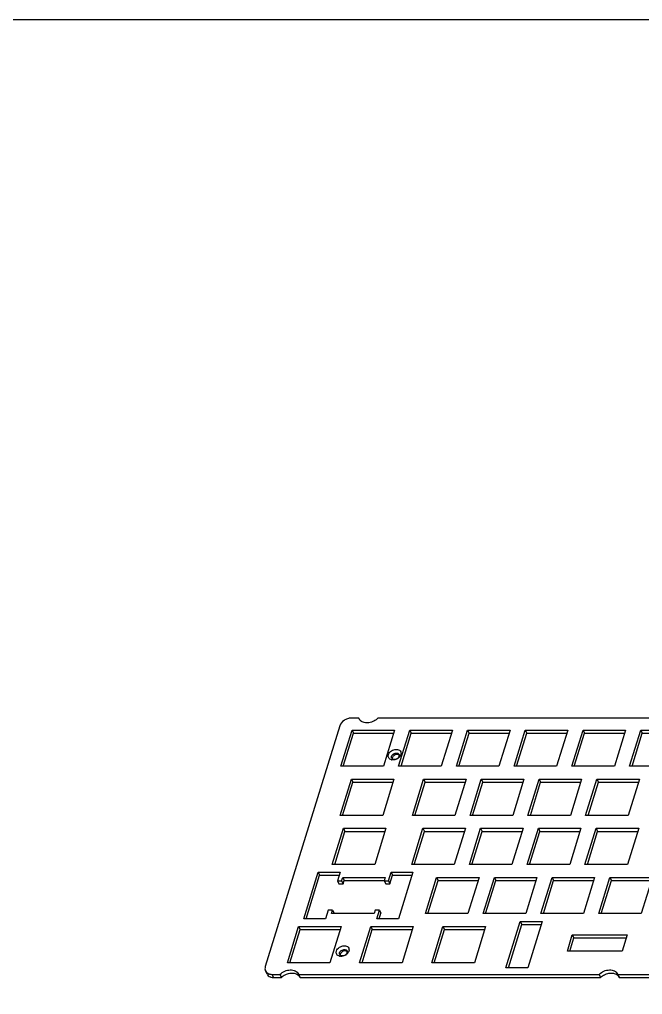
# Model space of a CAD drawing. Header units: millimetres. Extents: x 2809 to 3750, y -140 to 378.
# Drawn here: x 3294.2 to 3483, y 82.6 to 378.1 of the extents above; entities that cross this region are included whole.
import ezdxf

# ---------------------------------------------------------------- set-up
doc = ezdxf.new("R2010")
doc.units = ezdxf.units.MM
doc.header["$LTSCALE"] = 30.734
doc.layers.get('0').update_dxf_attribs({"linetype": 'CONTINUOUS'})

msp = doc.modelspace()

# ---------------------------------------------------------------- linework, layer by layer
at = {"color": 7, "linetype": 'Continuous'}
for p, q in [((3397.066, 166.347), (3394.746, 166.347)), ((3397.157, 166.133), (3397.066, 166.347)), ((3493.777, 166.347), (3402.861, 166.347)), ((3391.257, 163.997), (3368.708, 91.03)), ((3391.613, 151.738), (3395.002, 162.705)), ((3395.002, 162.705), (3395.459, 161.772)), ((3395.002, 162.705), (3407.897, 162.705)), ((3407.897, 162.705), (3404.508, 151.738)), ((3409.113, 151.738), (3412.502, 162.705)), ((3412.502, 162.705), (3412.96, 161.772)), ((3412.502, 162.705), (3425.397, 162.705)), ((3425.397, 162.705), (3422.008, 151.738)), ((3426.613, 151.738), (3430.002, 162.705)), ((3430.002, 162.705), (3430.46, 161.772)), ((3430.002, 162.705), (3442.897, 162.705)), ((3442.897, 162.705), (3439.508, 151.738)), ((3444.113, 151.738), (3447.502, 162.705)), ((3447.502, 162.705), (3447.96, 161.772)), ((3447.502, 162.705), (3460.397, 162.705)), ((3460.397, 162.705), (3457.008, 151.738)), ((3461.614, 151.738), (3465.003, 162.705)), ((3465.003, 162.705), (3465.46, 161.772)), ((3465.003, 162.705), (3477.897, 162.705)), ((3477.897, 162.705), (3474.508, 151.738)), ((3479.114, 151.738), (3482.503, 162.705)), ((3482.503, 162.705), (3482.96, 161.772)), ((3482.503, 162.705), (3495.398, 162.705)), ((3392.359, 151.738), (3395.459, 161.772)), ((3395.459, 161.772), (3407.609, 161.772)), ((3409.859, 151.738), (3412.96, 161.772)), ((3412.96, 161.772), (3425.109, 161.772)), ((3427.359, 151.738), (3430.46, 161.772)), ((3430.46, 161.772), (3442.609, 161.772)), ((3444.859, 151.738), (3447.96, 161.772)), ((3447.96, 161.772), (3460.109, 161.772)), ((3462.359, 151.738), (3465.46, 161.772)), ((3465.46, 161.772), (3477.609, 161.772)), ((3479.859, 151.738), (3482.96, 161.772)), ((3482.96, 161.772), (3495.109, 161.772)), ((3404.508, 151.738), (3391.613, 151.738)), ((3422.008, 151.738), (3409.113, 151.738)), ((3439.508, 151.738), (3426.613, 151.738)), ((3457.008, 151.738), (3444.113, 151.738)), ((3474.508, 151.738), (3461.614, 151.738)), ((3492.009, 151.738), (3479.114, 151.738)), ((3391.403, 136.855), (3394.792, 147.821)), ((3394.792, 147.821), (3395.249, 146.889)), ((3394.792, 147.821), (3407.686, 147.821)), ((3407.686, 147.821), (3404.297, 136.855)), ((3413.292, 136.855), (3416.681, 147.821)), ((3416.681, 147.821), (3417.138, 146.889)), ((3416.681, 147.821), (3429.575, 147.821)), ((3429.575, 147.821), (3426.186, 136.855)), ((3430.792, 136.855), (3434.181, 147.821)), ((3434.181, 147.821), (3434.638, 146.889)), ((3434.181, 147.821), (3447.076, 147.821)), ((3447.076, 147.821), (3443.687, 136.855)), ((3448.292, 136.855), (3451.681, 147.821)), ((3451.681, 147.821), (3452.138, 146.889)), ((3451.681, 147.821), (3464.576, 147.821)), ((3464.576, 147.821), (3461.187, 136.855)), ((3465.792, 136.855), (3469.181, 147.821)), ((3469.181, 147.821), (3469.639, 146.889)), ((3469.181, 147.821), (3482.076, 147.821)), ((3482.076, 147.821), (3478.687, 136.855)), ((3392.148, 136.855), (3395.249, 146.889)), ((3395.249, 146.889), (3407.398, 146.889)), ((3414.037, 136.855), (3417.138, 146.889)), ((3417.138, 146.889), (3429.287, 146.889)), ((3431.537, 136.855), (3434.638, 146.889)), ((3434.638, 146.889), (3446.787, 146.889)), ((3449.038, 136.855), (3452.138, 146.889)), ((3452.138, 146.889), (3464.288, 146.889)), ((3466.538, 136.855), (3469.639, 146.889)), ((3469.639, 146.889), (3481.788, 146.889)), ((3404.297, 136.855), (3391.403, 136.855)), ((3426.186, 136.855), (3413.292, 136.855)), ((3443.687, 136.855), (3430.792, 136.855)), ((3461.187, 136.855), (3448.292, 136.855)), ((3478.687, 136.855), (3465.792, 136.855)), ((3389, 121.972), (3392.389, 132.938)), ((3389.746, 121.972), (3392.847, 132.006)), ((3392.389, 132.938), (3392.847, 132.006)), ((3392.389, 132.938), (3405.284, 132.938)), ((3392.847, 132.006), (3404.996, 132.006)), ((3405.284, 132.938), (3401.895, 121.972)), ((3413.081, 121.972), (3416.47, 132.938)), ((3413.827, 121.972), (3416.928, 132.006)), ((3416.47, 132.938), (3416.928, 132.006)), ((3416.47, 132.938), (3429.365, 132.938)), ((3416.928, 132.006), (3429.077, 132.006)), ((3429.365, 132.938), (3425.976, 121.972)), ((3430.581, 121.972), (3433.97, 132.938)), ((3431.327, 121.972), (3434.428, 132.006)), ((3433.97, 132.938), (3434.428, 132.006)), ((3433.97, 132.938), (3446.865, 132.938)), ((3434.428, 132.006), (3446.577, 132.006)), ((3446.865, 132.938), (3443.476, 121.972)), ((3448.082, 121.972), (3451.47, 132.938)), ((3448.827, 121.972), (3451.928, 132.006)), ((3451.47, 132.938), (3451.928, 132.006)), ((3451.47, 132.938), (3464.365, 132.938)), ((3451.928, 132.006), (3464.077, 132.006)), ((3464.365, 132.938), (3460.976, 121.972)), ((3465.582, 121.972), (3468.971, 132.938)), ((3466.327, 121.972), (3469.428, 132.006)), ((3468.971, 132.938), (3469.428, 132.006)), ((3468.971, 132.938), (3481.865, 132.938)), ((3469.428, 132.006), (3481.577, 132.006)), ((3481.865, 132.938), (3478.477, 121.972)), ((3401.895, 121.972), (3389, 121.972)), ((3425.976, 121.972), (3413.081, 121.972)), ((3443.476, 121.972), (3430.581, 121.972)), ((3460.976, 121.972), (3448.082, 121.972)), ((3478.477, 121.972), (3465.582, 121.972)), ((3380.371, 105.522), (3384.728, 119.622)), ((3381.116, 105.522), (3385.185, 118.689)), ((3384.728, 119.622), (3385.185, 118.689)), ((3384.728, 119.622), (3391.359, 119.622)), ((3385.185, 118.689), (3391.071, 118.689)), ((3391.359, 119.622), (3390.561, 117.037)), ((3406.034, 117.037), (3406.833, 119.622)), ((3406.492, 116.104), (3407.291, 118.689)), ((3406.833, 119.622), (3407.291, 118.689)), ((3406.833, 119.622), (3413.465, 119.622)), ((3407.291, 118.689), (3413.177, 118.689)), ((3413.465, 119.622), (3409.108, 105.522)), ((3390.561, 117.037), (3391.018, 116.104)), ((3390.561, 117.037), (3391.85, 117.037)), ((3391.018, 116.104), (3392.308, 116.104)), ((3391.85, 117.037), (3392.165, 118.055)), ((3391.85, 117.037), (3392.308, 116.104)), ((3392.165, 118.055), (3392.622, 117.123)), ((3392.165, 118.055), (3405.06, 118.055)), ((3392.308, 116.104), (3392.622, 117.123)), ((3392.622, 117.123), (3404.745, 117.123)), ((3405.06, 118.055), (3404.745, 117.037)), ((3404.745, 117.037), (3405.203, 116.104)), ((3404.745, 117.037), (3406.034, 117.037)), ((3405.203, 116.104), (3406.492, 116.104)), ((3406.034, 117.037), (3406.492, 116.104)), ((3417.241, 107.088), (3420.63, 118.055)), ((3417.987, 107.088), (3421.088, 117.123)), ((3420.63, 118.055), (3421.088, 117.123)), ((3420.63, 118.055), (3433.525, 118.055)), ((3421.088, 117.123), (3433.237, 117.123)), ((3433.525, 118.055), (3430.136, 107.088)), ((3434.741, 107.088), (3438.13, 118.055)), ((3435.487, 107.088), (3438.588, 117.123)), ((3438.13, 118.055), (3438.588, 117.123)), ((3438.13, 118.055), (3451.025, 118.055)), ((3438.588, 117.123), (3450.737, 117.123)), ((3451.025, 118.055), (3447.636, 107.088)), ((3452.242, 107.088), (3455.63, 118.055)), ((3452.987, 107.088), (3456.088, 117.123)), ((3455.63, 118.055), (3456.088, 117.123)), ((3455.63, 118.055), (3468.525, 118.055)), ((3456.088, 117.123), (3468.237, 117.123)), ((3468.525, 118.055), (3465.136, 107.088)), ((3469.742, 107.088), (3473.131, 118.055)), ((3470.487, 107.088), (3473.588, 117.123)), ((3473.131, 118.055), (3473.588, 117.123)), ((3473.131, 118.055), (3486.025, 118.055)), ((3473.588, 117.123), (3485.737, 117.123)), ((3486.025, 118.055), (3482.637, 107.088)), ((3387.801, 108.107), (3387.002, 105.522)), ((3389.091, 108.107), (3387.801, 108.107)), ((3388.776, 107.088), (3389.091, 108.107)), ((3401.671, 107.088), (3388.776, 107.088)), ((3389.091, 108.107), (3389.548, 107.174)), ((3389.522, 107.088), (3389.548, 107.174)), ((3401.985, 108.107), (3401.671, 107.088)), ((3403.275, 108.107), (3401.985, 108.107)), ((3402.476, 105.522), (3403.275, 108.107)), ((3403.222, 105.522), (3403.732, 107.174)), ((3403.275, 108.107), (3403.732, 107.174)), ((3430.136, 107.088), (3417.241, 107.088)), ((3447.636, 107.088), (3434.741, 107.088)), ((3465.136, 107.088), (3452.242, 107.088)), ((3482.637, 107.088), (3469.742, 107.088)), ((3387.002, 105.522), (3380.371, 105.522)), ((3409.108, 105.522), (3402.476, 105.522)), ((3441.632, 90.639), (3445.989, 104.738)), ((3442.377, 90.639), (3446.447, 103.806)), ((3445.989, 104.738), (3446.447, 103.806)), ((3445.989, 104.738), (3452.621, 104.738)), ((3446.447, 103.806), (3452.332, 103.806)), ((3452.621, 104.738), (3448.263, 90.639)), ((3375.399, 92.205), (3378.788, 103.172)), ((3376.145, 92.205), (3379.245, 102.239)), ((3378.788, 103.172), (3379.245, 102.239)), ((3378.788, 103.172), (3391.683, 103.172)), ((3379.245, 102.239), (3391.395, 102.239)), ((3391.683, 103.172), (3388.294, 92.205)), ((3397.288, 92.205), (3400.677, 103.172)), ((3398.034, 92.205), (3401.134, 102.239)), ((3400.677, 103.172), (3401.134, 102.239)), ((3400.677, 103.172), (3413.572, 103.172)), ((3401.134, 102.239), (3413.284, 102.239)), ((3413.572, 103.172), (3410.183, 92.205)), ((3419.177, 92.205), (3422.566, 103.172)), ((3419.923, 92.205), (3423.023, 102.239)), ((3422.566, 103.172), (3423.023, 102.239)), ((3422.566, 103.172), (3435.461, 103.172)), ((3423.023, 102.239), (3435.173, 102.239)), ((3435.461, 103.172), (3432.072, 92.205)), ((3460.245, 95.73), (3461.758, 100.626)), ((3461.758, 100.626), (3462.215, 99.694)), ((3461.758, 100.626), (3478.337, 100.626)), ((3478.337, 100.626), (3476.824, 95.73)), ((3460.991, 95.73), (3462.215, 99.694)), ((3462.215, 99.694), (3478.049, 99.694)), ((3476.824, 95.73), (3460.245, 95.73)), ((3388.294, 92.205), (3375.399, 92.205)), ((3410.183, 92.205), (3397.288, 92.205)), ((3432.072, 92.205), (3419.177, 92.205)), ((3369.236, 88.776), (3368.778, 89.709)), ((3370.745, 88.68), (3371.203, 87.748)), ((3370.745, 88.68), (3373.146, 88.68)), ((3373.146, 88.68), (3373.604, 87.748)), ((3378.733, 88.777), (3378.779, 88.68)), ((3378.779, 88.68), (3379.237, 87.748)), ((3378.779, 88.68), (3469.858, 88.68)), ((3448.263, 90.639), (3441.632, 90.639)), ((3469.858, 88.68), (3470.315, 87.748)), ((3475.445, 88.777), (3475.491, 88.68)), ((3475.491, 88.68), (3475.948, 87.748)), ((3475.491, 88.68), (3561.964, 88.68)), ((3371.203, 87.748), (3373.604, 87.748)), ((3379.237, 87.748), (3470.315, 87.748)), ((3475.948, 87.748), (3562.422, 87.748))]:
    msp.add_line(p, q, dxfattribs=at)
msp.add_lwpolyline([(2808.724, 378.081), (3749.955, 378.081), (3749.955, -139.769), (2808.724, -139.769)], close=True)
for centre, radius, start, end in [((3398.845, 166.963), 1.882, 206.1996, 208.34019), ((3398.967, 167.062), 2.041, 226.69833, 227.88745), ((3407.37, 155.507), 1.848, 258.04191, 261.08229), ((3407.616, 154.508), 0.663, 206.2151, 220.94381), ((3407.642, 154.53), 0.697, 220.96985, 227.43809), ((3408.446, 155.029), 0.889, 342.76359, 351.40766), ((3407.731, 156.02), 2.203, 320.87152, 323.6182), ((3391.863, 94.975), 0.663, 206.2151, 220.94381), ((3392.692, 95.496), 0.889, 342.76359, 351.40766), ((3391.977, 96.487), 2.203, 320.87152, 323.6182), ((3391.616, 95.974), 1.848, 258.04191, 261.08229), ((3391.888, 94.997), 0.697, 220.96985, 227.43809), ((3377.299, 86.822), 2.164, 52.54553, 53.96725), ((3474.01, 86.822), 2.164, 52.54553, 53.96725)]:
    msp.add_arc(centre, radius, start, end, dxfattribs=at)
for points, knots in [([(3394.746, 166.347), (3394.37, 166.347), (3393.6, 166.213), (3392.268, 165.575), (3391.466, 164.674), (3391.257, 163.997)], [0, 0, 0, 0, 0.2548923, 0.5196304, 1, 1, 1, 1]), ([(3397.568, 165.577), (3397.529, 165.613), (3397.384, 165.762), (3397.262, 165.933), (3397.188, 166.07)], [0, 0, 0, 0, 0.2536959, 1, 1, 1, 1]), ([(3402.861, 166.347), (3402.504, 165.976), (3401.651, 165.356), (3400.196, 164.872), (3398.757, 164.877), (3397.907, 165.27), (3397.599, 165.548)], [0, 0, 0, 0, 0.26762, 0.5366464, 0.7844034, 1, 1, 1, 1]), ([(3406.012, 155.263), (3406.154, 155.725), (3406.703, 156.341), (3407.613, 156.778), (3408.37, 156.909), (3409.07, 156.801), (3409.62, 156.446), (3409.892, 155.874), (3409.849, 155.459), (3409.788, 155.263)], [0, 0, 0, 0, 0.2627492, 0.4075592, 0.5469758, 0.6729101, 0.7839529, 0.88842, 1, 1, 1, 1]), ([(3406.987, 153.699), (3406.805, 153.738), (3406.465, 153.866), (3406.079, 154.24), (3405.913, 154.743), (3405.959, 155.094), (3406.012, 155.263)], [0, 0, 0, 0, 0.2664437, 0.508658, 0.7457454, 1, 1, 1, 1]), ([(3406.964, 154.391), (3406.959, 154.421), (3406.945, 154.547), (3406.964, 154.675), (3406.993, 154.766)], [0, 0, 0, 0, 0.241473, 1, 1, 1, 1]), ([(3406.993, 154.766), (3407.102, 155.121), (3407.698, 155.694), (3408.519, 155.807), (3408.864, 155.67)], [0, 0, 0, 0, 0.5009116, 1, 1, 1, 1]), ([(3407.739, 153.682), (3407.683, 153.674), (3407.465, 153.65), (3407.244, 153.656), (3407.083, 153.682)], [0, 0, 0, 0, 0.2586074, 1, 1, 1, 1]), ([(3407.206, 154.331), (3407.198, 154.305), (3407.172, 154.205), (3407.163, 154.1), (3407.169, 154.023)], [0, 0, 0, 0, 0.2588531, 1, 1, 1, 1]), ([(3407.841, 153.787), (3407.776, 153.787), (3407.538, 153.803), (3407.298, 153.899), (3407.171, 154.017)], [0, 0, 0, 0, 0.2736567, 1, 1, 1, 1]), ([(3407.322, 154.581), (3407.31, 154.561), (3407.263, 154.481), (3407.226, 154.396), (3407.206, 154.331)], [0, 0, 0, 0, 0.2587573, 1, 1, 1, 1]), ([(3407.757, 155.023), (3407.713, 154.993), (3407.546, 154.869), (3407.403, 154.712), (3407.322, 154.581)], [0, 0, 0, 0, 0.2597791, 1, 1, 1, 1]), ([(3409.027, 154.231), (3408.933, 154.158), (3408.543, 153.896), (3408.087, 153.731), (3407.739, 153.682)], [0, 0, 0, 0, 0.2514788, 1, 1, 1, 1]), ([(3408.66, 155.31), (3408.583, 155.31), (3408.265, 155.283), (3407.957, 155.158), (3407.757, 155.023)], [0, 0, 0, 0, 0.2421146, 1, 1, 1, 1]), ([(3408.744, 154.073), (3408.676, 154.028), (3408.4, 153.87), (3408.078, 153.787), (3407.841, 153.787)], [0, 0, 0, 0, 0.2561673, 1, 1, 1, 1]), ([(3409.078, 155.235), (3409.046, 155.248), (3408.911, 155.293), (3408.768, 155.31), (3408.66, 155.31)], [0, 0, 0, 0, 0.2388888, 1, 1, 1, 1]), ([(3409.295, 154.766), (3409.275, 154.7), (3409.155, 154.425), (3408.934, 154.201), (3408.744, 154.073)], [0, 0, 0, 0, 0.2315461, 1, 1, 1, 1]), ([(3408.864, 155.67), (3408.951, 155.636), (3409.112, 155.543), (3409.227, 155.395), (3409.266, 155.316)], [0, 0, 0, 0, 0.5166811, 1, 1, 1, 1]), ([(3409.44, 154.63), (3409.41, 154.594), (3409.284, 154.449), (3409.142, 154.319), (3409.027, 154.231)], [0, 0, 0, 0, 0.2447232, 1, 1, 1, 1]), ([(3409.331, 155.079), (3409.313, 155.096), (3409.236, 155.159), (3409.148, 155.208), (3409.078, 155.235)], [0, 0, 0, 0, 0.2423068, 1, 1, 1, 1]), ([(3409.788, 155.263), (3409.773, 155.216), (3409.703, 155.021), (3409.598, 154.84), (3409.504, 154.714)], [0, 0, 0, 0, 0.2393164, 1, 1, 1, 1]), ([(3391.233, 94.167), (3391.052, 94.205), (3390.711, 94.333), (3390.326, 94.707), (3390.159, 95.211), (3390.206, 95.561), (3390.258, 95.73)], [0, 0, 0, 0, 0.2664437, 0.508658, 0.7457454, 1, 1, 1, 1]), ([(3390.258, 95.73), (3390.401, 96.192), (3390.949, 96.808), (3391.86, 97.245), (3392.617, 97.376), (3393.316, 97.269), (3393.866, 96.913), (3394.139, 96.341), (3394.095, 95.926), (3394.034, 95.73)], [0, 0, 0, 0, 0.2627492, 0.4075592, 0.5469758, 0.6729101, 0.7839529, 0.88842, 1, 1, 1, 1]), ([(3391.211, 94.858), (3391.205, 94.888), (3391.192, 95.014), (3391.211, 95.142), (3391.239, 95.233)], [0, 0, 0, 0, 0.241473, 1, 1, 1, 1]), ([(3391.239, 95.233), (3391.349, 95.588), (3391.945, 96.162), (3392.766, 96.274), (3393.11, 96.138)], [0, 0, 0, 0, 0.5009116, 1, 1, 1, 1]), ([(3391.452, 94.798), (3391.445, 94.772), (3391.418, 94.672), (3391.41, 94.567), (3391.416, 94.491)], [0, 0, 0, 0, 0.2588531, 1, 1, 1, 1]), ([(3391.569, 95.049), (3391.556, 95.028), (3391.51, 94.949), (3391.473, 94.863), (3391.452, 94.798)], [0, 0, 0, 0, 0.2587573, 1, 1, 1, 1]), ([(3392.004, 95.49), (3391.959, 95.46), (3391.793, 95.336), (3391.649, 95.179), (3391.569, 95.049)], [0, 0, 0, 0, 0.2597791, 1, 1, 1, 1]), ([(3393.273, 94.698), (3393.18, 94.626), (3392.79, 94.364), (3392.333, 94.199), (3391.985, 94.149)], [0, 0, 0, 0, 0.2514788, 1, 1, 1, 1]), ([(3392.906, 95.777), (3392.829, 95.777), (3392.511, 95.75), (3392.204, 95.625), (3392.004, 95.49)], [0, 0, 0, 0, 0.2421146, 1, 1, 1, 1]), ([(3393.324, 95.702), (3393.292, 95.715), (3393.158, 95.76), (3393.014, 95.777), (3392.906, 95.777)], [0, 0, 0, 0, 0.2388888, 1, 1, 1, 1]), ([(3393.542, 95.233), (3393.521, 95.167), (3393.402, 94.892), (3393.181, 94.669), (3392.99, 94.541)], [0, 0, 0, 0, 0.2315461, 1, 1, 1, 1]), ([(3393.11, 96.138), (3393.198, 96.103), (3393.358, 96.01), (3393.474, 95.862), (3393.512, 95.784)], [0, 0, 0, 0, 0.5166811, 1, 1, 1, 1]), ([(3393.686, 95.097), (3393.656, 95.061), (3393.531, 94.916), (3393.388, 94.786), (3393.273, 94.698)], [0, 0, 0, 0, 0.2447232, 1, 1, 1, 1]), ([(3393.577, 95.546), (3393.559, 95.563), (3393.483, 95.626), (3393.394, 95.675), (3393.324, 95.702)], [0, 0, 0, 0, 0.2423068, 1, 1, 1, 1]), ([(3394.034, 95.73), (3394.02, 95.683), (3393.949, 95.489), (3393.844, 95.307), (3393.751, 95.181)], [0, 0, 0, 0, 0.2393164, 1, 1, 1, 1]), ([(3391.985, 94.149), (3391.929, 94.141), (3391.712, 94.117), (3391.49, 94.124), (3391.33, 94.149)], [0, 0, 0, 0, 0.2586074, 1, 1, 1, 1]), ([(3392.088, 94.254), (3392.022, 94.254), (3391.784, 94.27), (3391.545, 94.367), (3391.417, 94.484)], [0, 0, 0, 0, 0.2736567, 1, 1, 1, 1]), ([(3392.99, 94.541), (3392.923, 94.495), (3392.647, 94.337), (3392.324, 94.254), (3392.088, 94.254)], [0, 0, 0, 0, 0.2561673, 1, 1, 1, 1]), ([(3368.708, 91.03), (3368.64, 90.808), (3368.571, 90.354), (3368.683, 89.903), (3368.778, 89.709)], [0, 0, 0, 0, 0.5169844, 1, 1, 1, 1]), ([(3368.778, 89.709), (3368.871, 89.52), (3369.147, 89.165), (3369.533, 88.942), (3369.743, 88.859)], [0, 0, 0, 0, 0.4832093, 1, 1, 1, 1]), ([(3369.236, 88.776), (3369.329, 88.587), (3369.605, 88.233), (3369.991, 88.009), (3370.2, 87.927)], [0, 0, 0, 0, 0.4832093, 1, 1, 1, 1]), ([(3369.743, 88.859), (3369.819, 88.829), (3370.142, 88.722), (3370.486, 88.68), (3370.745, 88.68)], [0, 0, 0, 0, 0.2394293, 1, 1, 1, 1]), ([(3373.146, 88.68), (3373.569, 89.087), (3374.569, 89.732), (3375.994, 90.063), (3377.086, 89.974), (3377.796, 89.737), (3378.371, 89.338), (3378.639, 88.972), (3378.735, 88.778)], [0, 0, 0, 0, 0.2769504, 0.5486494, 0.6743621, 0.7904355, 0.8979343, 1, 1, 1, 1]), ([(3373.604, 87.748), (3373.949, 88.08), (3374.75, 88.635), (3376.099, 89.085), (3377.439, 89.113), (3378.254, 88.804), (3378.572, 88.573)], [0, 0, 0, 0, 0.2663605, 0.5333184, 0.7813633, 1, 1, 1, 1]), ([(3469.858, 88.68), (3470.281, 89.087), (3471.28, 89.732), (3472.706, 90.063), (3473.798, 89.974), (3474.507, 89.737), (3475.082, 89.338), (3475.351, 88.972), (3475.446, 88.778)], [0, 0, 0, 0, 0.2769504, 0.5486494, 0.6743621, 0.7904355, 0.8979343, 1, 1, 1, 1]), ([(3470.315, 87.748), (3470.66, 88.08), (3471.461, 88.635), (3472.811, 89.085), (3474.151, 89.113), (3474.966, 88.804), (3475.283, 88.573)], [0, 0, 0, 0, 0.2663605, 0.5333184, 0.7813633, 1, 1, 1, 1]), ([(3370.2, 87.927), (3370.276, 87.897), (3370.6, 87.789), (3370.944, 87.748), (3371.203, 87.748)], [0, 0, 0, 0, 0.2394293, 1, 1, 1, 1]), ([(3378.615, 88.541), (3378.677, 88.493), (3378.907, 88.297), (3379.093, 88.047), (3379.192, 87.845)], [0, 0, 0, 0, 0.2567729, 1, 1, 1, 1]), ([(3475.326, 88.541), (3475.388, 88.493), (3475.618, 88.297), (3475.804, 88.047), (3475.904, 87.845)], [0, 0, 0, 0, 0.2567729, 1, 1, 1, 1])]:
    msp.add_open_spline(points, degree=3, knots=knots, dxfattribs=at)
for points in [[(3407.022, 154.215), (3406.994, 154.271), (3406.975, 154.33), (3406.964, 154.391)], [(3409.266, 155.316), (3409.303, 155.241), (3409.325, 155.157), (3409.332, 155.073)], [(3409.332, 155.073), (3409.336, 155.014), (3409.334, 154.955), (3409.325, 154.896)], [(3391.268, 94.682), (3391.241, 94.738), (3391.221, 94.798), (3391.211, 94.858)], [(3393.512, 95.784), (3393.549, 95.708), (3393.572, 95.624), (3393.578, 95.54)], [(3393.578, 95.54), (3393.583, 95.481), (3393.58, 95.422), (3393.572, 95.364)]]:
    msp.add_open_spline(points, degree=3, dxfattribs=at)

doc.saveas('drawing.dxf')
